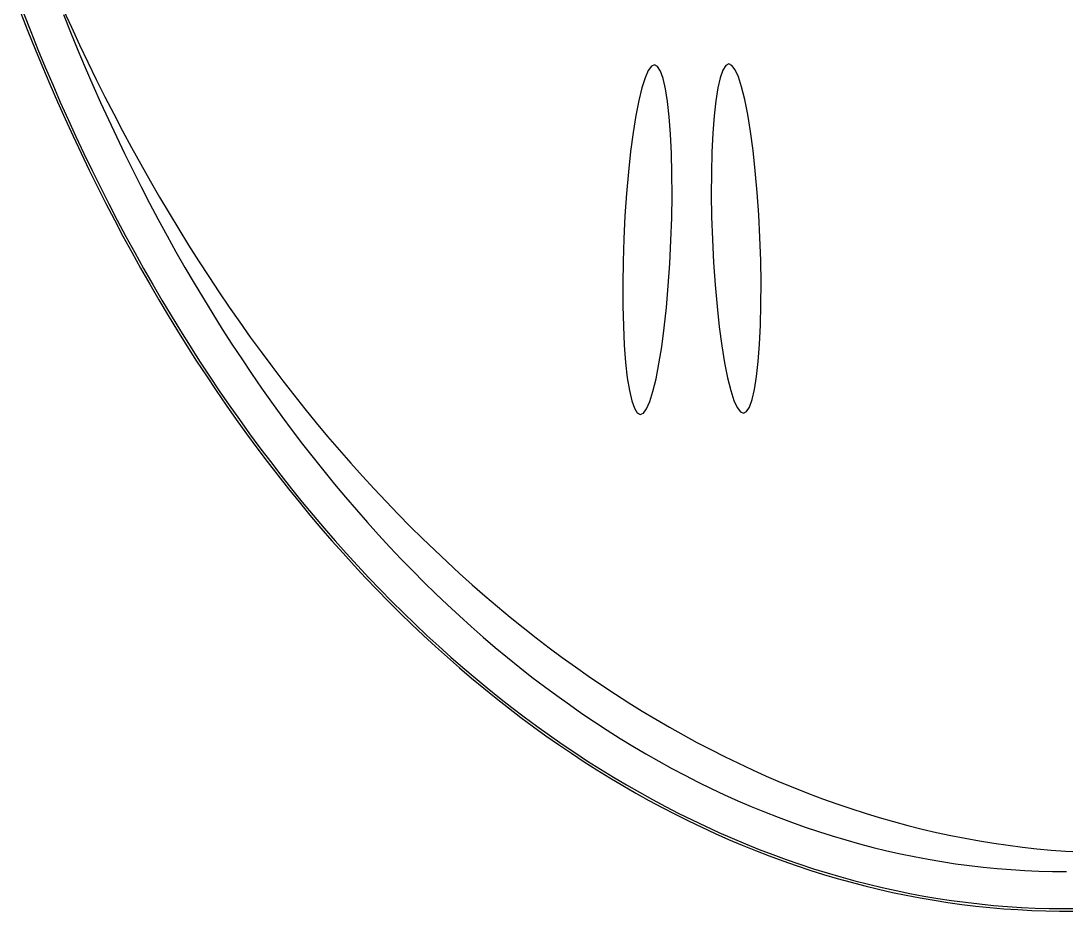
# Model space of a CAD drawing. Extents: x -1 to 217, y -22 to 302.
# Drawn here: x 13.2 to 107.8, y -22.3 to 58.3 of the extents above; entities that cross this region are included whole.
import ezdxf

# ---------------------------------------------------------------- set-up
doc = ezdxf.new("R2010")
doc.units = 0

msp = doc.modelspace()

# ---------------------------------------------------------------- linework, layer by layer
at = {"layer": 'ELLIPSES'}
for p, q in [((13.199, 58.945), (13.837, 57.323)), ((13.452, 58.91), (14.09, 57.288)), ((17.039, 59.29), (17.766, 57.686)), ((17.044, 58.844), (17.691, 57.229)), ((13.837, 57.323), (14.486, 55.711)), ((14.09, 57.288), (14.741, 55.677)), ((17.691, 57.229), (18.351, 55.625)), ((17.766, 57.686), (18.507, 56.093)), ((18.507, 56.093), (19.261, 54.512)), ((14.486, 55.711), (15.149, 54.111)), ((14.741, 55.677), (15.405, 54.077)), ((18.351, 55.625), (19.024, 54.034)), ((15.149, 54.111), (15.823, 52.523)), ((15.405, 54.077), (16.08, 52.489)), ((19.024, 54.034), (19.71, 52.454)), ((19.261, 54.512), (20.028, 52.943)), ((70.286, 54.16), (69.996, 53.767)), ((70.571, 54.284), (70.286, 54.16)), ((70.844, 54.137), (70.571, 54.284)), ((71.101, 53.722), (70.844, 54.137)), ((77.009, 54.211), (76.75, 53.796)), ((77.284, 54.359), (77.009, 54.211)), ((77.571, 54.235), (77.284, 54.359)), ((77.864, 53.844), (77.571, 54.235)), ((69.704, 53.113), (69.416, 52.208)), ((69.996, 53.767), (69.704, 53.113)), ((71.338, 53.045), (71.101, 53.722)), ((71.551, 52.12), (71.338, 53.045)), ((76.512, 53.12), (76.299, 52.195)), ((76.75, 53.796), (76.512, 53.12)), ((78.158, 53.19), (77.864, 53.844)), ((78.449, 52.287), (78.158, 53.19)), ((15.823, 52.523), (16.511, 50.946)), ((16.08, 52.489), (16.769, 50.913)), ((19.71, 52.454), (20.408, 50.887)), ((20.028, 52.943), (20.808, 51.386)), ((69.416, 52.208), (69.136, 51.067)), ((71.736, 50.96), (71.551, 52.12)), ((76.299, 52.195), (76.114, 51.037)), ((78.732, 51.148), (78.449, 52.287)), ((20.808, 51.386), (21.6, 49.842)), ((79.001, 49.794), (78.732, 51.148)), ((16.511, 50.946), (17.21, 49.381)), ((16.769, 50.913), (17.469, 49.349)), ((20.408, 50.887), (21.118, 49.332)), ((69.136, 51.067), (68.87, 49.711)), ((71.89, 49.587), (71.736, 50.96)), ((76.114, 51.037), (75.96, 49.665)), ((17.21, 49.381), (17.922, 47.829)), ((17.469, 49.349), (18.182, 47.796)), ((21.118, 49.332), (21.841, 47.79)), ((21.6, 49.842), (22.406, 48.31)), ((68.87, 49.711), (68.622, 48.162)), ((72.01, 48.023), (71.89, 49.587)), ((75.96, 49.665), (75.84, 48.102)), ((79.253, 48.247), (79.001, 49.794)), ((22.406, 48.31), (23.223, 46.791)), ((17.922, 47.829), (18.645, 46.288)), ((18.182, 47.796), (18.907, 46.257)), ((21.841, 47.79), (22.576, 46.261)), ((68.622, 48.162), (68.396, 46.448)), ((72.094, 46.296), (72.01, 48.023)), ((75.84, 48.102), (75.757, 46.377)), ((79.482, 46.535), (79.253, 48.247)), ((23.223, 46.791), (24.054, 45.285)), ((68.396, 46.448), (68.196, 44.597)), ((75.757, 46.377), (75.711, 44.517)), ((79.685, 44.686), (79.482, 46.535)), ((18.645, 46.288), (19.381, 44.76)), ((18.907, 46.257), (19.644, 44.729)), ((22.576, 46.261), (23.323, 44.746)), ((72.142, 44.434), (72.094, 46.296)), ((19.381, 44.76), (20.129, 43.245)), ((19.644, 44.729), (20.392, 43.215)), ((23.323, 44.746), (24.082, 43.243)), ((24.054, 45.285), (24.896, 43.792)), ((68.196, 44.597), (68.025, 42.64)), ((75.711, 44.517), (75.704, 42.555)), ((79.859, 42.732), (79.685, 44.686)), ((24.896, 43.792), (25.751, 42.313)), ((72.151, 42.471), (72.142, 44.434)), ((20.129, 43.245), (20.888, 41.743)), ((20.392, 43.215), (21.153, 41.713)), ((24.082, 43.243), (24.853, 41.755)), ((68.025, 42.64), (67.887, 40.613)), ((80, 40.706), (79.859, 42.732)), ((20.888, 41.743), (21.659, 40.254)), ((21.153, 41.713), (21.925, 40.225)), ((24.853, 41.755), (25.635, 40.28)), ((25.751, 42.313), (26.618, 40.847)), ((72.122, 40.438), (72.151, 42.471)), ((75.704, 42.555), (75.735, 40.525)), ((26.618, 40.847), (27.496, 39.396)), ((80.106, 38.644), (80, 40.706)), ((21.659, 40.254), (22.442, 38.778)), ((21.925, 40.225), (22.709, 38.751)), ((25.635, 40.28), (26.43, 38.82)), ((67.887, 40.613), (67.784, 38.548)), ((72.055, 38.372), (72.122, 40.438)), ((75.735, 40.525), (75.804, 38.461)), ((26.43, 38.82), (27.235, 37.373)), ((27.496, 39.396), (28.387, 37.958)), ((22.442, 38.778), (23.236, 37.316)), ((22.709, 38.751), (23.504, 37.289)), ((28.387, 37.958), (29.289, 36.535)), ((67.784, 38.548), (67.717, 36.482)), ((71.952, 36.308), (72.055, 38.372)), ((75.804, 38.461), (75.91, 36.399)), ((80.175, 36.58), (80.106, 38.644)), ((23.236, 37.316), (24.041, 35.868)), ((23.504, 37.289), (24.311, 35.842)), ((27.235, 37.373), (28.053, 35.941)), ((29.289, 36.535), (30.202, 35.127)), ((67.717, 36.482), (67.688, 34.449)), ((71.814, 34.28), (71.952, 36.308)), ((75.91, 36.399), (76.051, 34.374)), ((80.206, 34.55), (80.175, 36.58)), ((24.041, 35.868), (24.858, 34.434)), ((24.311, 35.842), (25.129, 34.409)), ((28.053, 35.941), (28.881, 34.524)), ((30.202, 35.127), (31.127, 33.734)), ((24.858, 34.434), (25.686, 33.013)), ((25.129, 34.409), (25.958, 32.989)), ((28.881, 34.524), (29.721, 33.122)), ((67.688, 34.449), (67.698, 32.486)), ((71.643, 32.323), (71.814, 34.28)), ((76.051, 34.374), (76.225, 32.42)), ((80.199, 32.588), (80.206, 34.55)), ((29.721, 33.122), (30.572, 31.735)), ((31.127, 33.734), (32.064, 32.355)), ((25.686, 33.013), (26.525, 31.607)), ((25.958, 32.989), (26.798, 31.585)), ((32.064, 32.355), (33.011, 30.992)), ((67.698, 32.486), (67.745, 30.624)), ((71.444, 30.472), (71.643, 32.323)), ((76.225, 32.42), (76.428, 30.571)), ((80.153, 30.729), (80.199, 32.588)), ((26.525, 31.607), (27.375, 30.216)), ((26.798, 31.585), (27.649, 30.194)), ((30.572, 31.735), (31.433, 30.363)), ((31.433, 30.363), (32.306, 29.006)), ((33.011, 30.992), (33.969, 29.644)), ((67.745, 30.624), (67.829, 28.897)), ((71.218, 28.758), (71.444, 30.472)), ((76.428, 30.571), (76.657, 28.858)), ((80.07, 29.003), (80.153, 30.729)), ((27.375, 30.216), (28.236, 28.839)), ((27.649, 30.194), (28.511, 28.819)), ((33.969, 29.644), (34.938, 28.312)), ((28.236, 28.839), (29.107, 27.478)), ((28.511, 28.819), (29.384, 27.458)), ((32.306, 29.006), (33.189, 27.665)), ((67.829, 28.897), (67.949, 27.333)), ((70.969, 27.209), (71.218, 28.758)), ((76.657, 28.858), (76.909, 27.312)), ((79.95, 27.441), (80.07, 29.003)), ((29.107, 27.478), (29.989, 26.131)), ((29.384, 27.458), (30.267, 26.113)), ((33.189, 27.665), (34.083, 26.341)), ((34.938, 28.312), (35.918, 26.996)), ((35.918, 26.996), (36.908, 25.696)), ((67.949, 27.333), (68.103, 25.96)), ((70.703, 25.853), (70.969, 27.209)), ((76.909, 27.312), (77.178, 25.957)), ((79.797, 26.068), (79.95, 27.441)), ((29.989, 26.131), (30.882, 24.799)), ((30.267, 26.113), (31.161, 24.783)), ((34.083, 26.341), (34.987, 25.032)), ((36.908, 25.696), (37.908, 24.412)), ((68.103, 25.96), (68.288, 24.8)), ((70.424, 24.713), (70.703, 25.853)), ((77.178, 25.957), (77.461, 24.819)), ((79.611, 24.91), (79.797, 26.068)), ((30.882, 24.799), (31.785, 23.483)), ((31.161, 24.783), (32.065, 23.468)), ((34.987, 25.032), (35.902, 23.739)), ((68.288, 24.8), (68.501, 23.875)), ((70.135, 23.807), (70.424, 24.713)), ((77.461, 24.819), (77.752, 23.915)), ((79.398, 23.985), (79.611, 24.91)), ((35.902, 23.739), (36.826, 22.463)), ((37.908, 24.412), (38.919, 23.144)), ((68.501, 23.875), (68.738, 23.198)), ((69.844, 23.153), (70.135, 23.807)), ((77.752, 23.915), (78.047, 23.262)), ((79.16, 23.309), (79.398, 23.985)), ((31.785, 23.483), (32.698, 22.183)), ((32.065, 23.468), (32.979, 22.17)), ((38.919, 23.144), (39.939, 21.894)), ((68.738, 23.198), (68.996, 22.783)), ((68.996, 22.783), (69.269, 22.637)), ((69.269, 22.637), (69.553, 22.76)), ((69.553, 22.76), (69.844, 23.153)), ((78.047, 23.262), (78.34, 22.87)), ((78.34, 22.87), (78.626, 22.747)), ((78.626, 22.747), (78.901, 22.894)), ((78.901, 22.894), (79.16, 23.309)), ((32.698, 22.183), (33.621, 20.898)), ((32.979, 22.17), (33.904, 20.886)), ((36.826, 22.463), (37.761, 21.203)), ((39.939, 21.894), (40.97, 20.66)), ((33.621, 20.898), (34.554, 19.63)), ((33.904, 20.886), (34.838, 19.619)), ((37.761, 21.203), (38.706, 19.96)), ((38.706, 19.96), (39.661, 18.734)), ((40.97, 20.66), (42.01, 19.443)), ((34.554, 19.63), (35.497, 18.377)), ((34.838, 19.619), (35.782, 18.369)), ((42.01, 19.443), (43.06, 18.243)), ((35.497, 18.377), (36.45, 17.141)), ((35.782, 18.369), (36.736, 17.134)), ((39.661, 18.734), (40.625, 17.526)), ((43.06, 18.243), (44.119, 17.061)), ((36.45, 17.141), (37.412, 15.921)), ((36.736, 17.134), (37.7, 15.916)), ((40.625, 17.526), (41.599, 16.334)), ((44.119, 17.061), (45.188, 15.896)), ((41.599, 16.334), (42.582, 15.16)), ((37.412, 15.921), (38.384, 14.718)), ((37.7, 15.916), (38.673, 14.715)), ((42.582, 15.16), (43.574, 14.004)), ((45.188, 15.896), (46.265, 14.75)), ((38.384, 14.718), (39.365, 13.531)), ((38.673, 14.715), (39.655, 13.53)), ((46.265, 14.75), (47.352, 13.621)), ((39.365, 13.531), (40.356, 12.362)), ((39.655, 13.53), (40.647, 12.363)), ((43.574, 14.004), (44.576, 12.865)), ((47.352, 13.621), (48.447, 12.51)), ((40.356, 12.362), (41.355, 11.21)), ((40.647, 12.363), (41.647, 11.213)), ((44.576, 12.865), (45.586, 11.744)), ((48.447, 12.51), (49.55, 11.417)), ((45.586, 11.744), (46.606, 10.642)), ((49.55, 11.417), (50.663, 10.343)), ((41.355, 11.21), (42.363, 10.075)), ((41.647, 11.213), (42.657, 10.08)), ((46.606, 10.642), (47.633, 9.557)), ((42.363, 10.075), (43.381, 8.957)), ((42.657, 10.08), (43.675, 8.964)), ((47.633, 9.557), (48.67, 8.492)), ((50.663, 10.343), (51.783, 9.288)), ((43.381, 8.957), (44.407, 7.857)), ((43.675, 8.964), (44.702, 7.866)), ((51.783, 9.288), (52.912, 8.251)), ((44.407, 7.857), (45.441, 6.774)), ((44.702, 7.866), (45.738, 6.786)), ((48.67, 8.492), (49.715, 7.444)), ((52.912, 8.251), (54.048, 7.233)), ((45.441, 6.774), (46.484, 5.71)), ((45.738, 6.786), (46.782, 5.724)), ((49.715, 7.444), (50.768, 6.416)), ((54.048, 7.233), (55.192, 6.234)), ((46.484, 5.71), (47.535, 4.663)), ((46.782, 5.724), (47.834, 4.68)), ((50.768, 6.416), (51.829, 5.406)), ((55.192, 6.234), (56.344, 5.255)), ((51.829, 5.406), (52.898, 4.415)), ((56.344, 5.255), (57.503, 4.295)), ((47.535, 4.663), (48.594, 3.635)), ((47.834, 4.68), (48.894, 3.654)), ((52.898, 4.415), (53.975, 3.444)), ((57.503, 4.295), (58.669, 3.354)), ((48.594, 3.635), (49.661, 2.625)), ((48.894, 3.654), (49.962, 2.647)), ((53.975, 3.444), (55.06, 2.492)), ((58.669, 3.354), (59.842, 2.433)), ((49.661, 2.625), (50.736, 1.633)), ((49.962, 2.647), (51.038, 1.658)), ((55.06, 2.492), (56.152, 1.559)), ((59.842, 2.433), (61.022, 1.532)), ((50.736, 1.633), (51.819, 0.66)), ((51.038, 1.658), (52.122, 0.687)), ((56.152, 1.559), (57.251, 0.645)), ((61.022, 1.532), (62.209, 0.651)), ((51.819, 0.66), (52.909, -0.294)), ((52.122, 0.687), (53.213, -0.264)), ((57.251, 0.645), (58.358, -0.248)), ((62.209, 0.651), (63.402, -0.21)), ((52.909, -0.294), (54.006, -1.23)), ((53.213, -0.264), (54.312, -1.197)), ((58.358, -0.248), (59.472, -1.122)), ((63.402, -0.21), (64.602, -1.051)), ((54.006, -1.23), (55.111, -2.147)), ((54.312, -1.197), (55.418, -2.111)), ((59.472, -1.122), (60.592, -1.976)), ((64.602, -1.051), (65.808, -1.871)), ((65.808, -1.871), (67.019, -2.671)), ((55.111, -2.147), (56.223, -3.044)), ((55.418, -2.111), (56.531, -3.006)), ((60.592, -1.976), (61.719, -2.81)), ((61.719, -2.81), (62.853, -3.623)), ((67.019, -2.671), (68.237, -3.451)), ((56.223, -3.044), (57.342, -3.923)), ((56.531, -3.006), (57.65, -3.881)), ((62.853, -3.623), (63.993, -4.417)), ((68.237, -3.451), (69.46, -4.209)), ((57.342, -3.923), (58.467, -4.782)), ((57.65, -3.881), (58.777, -4.737)), ((63.993, -4.417), (65.139, -5.189)), ((69.46, -4.209), (70.688, -4.947)), ((58.467, -4.782), (59.6, -5.622)), ((58.777, -4.737), (59.91, -5.574)), ((59.6, -5.622), (60.739, -6.442)), ((59.91, -5.574), (61.05, -6.391)), ((65.139, -5.189), (66.291, -5.942)), ((70.688, -4.947), (71.921, -5.664)), ((71.921, -5.664), (73.16, -6.36)), ((60.739, -6.442), (61.884, -7.243)), ((61.05, -6.391), (62.196, -7.188)), ((66.291, -5.942), (67.45, -6.674)), ((73.16, -6.36), (74.403, -7.035)), ((61.884, -7.243), (63.035, -8.024)), ((62.196, -7.188), (63.348, -7.966)), ((67.45, -6.674), (68.614, -7.385)), ((68.614, -7.385), (69.783, -8.075)), ((74.403, -7.035), (75.651, -7.688)), ((63.035, -8.024), (64.192, -8.785)), ((63.348, -7.966), (64.506, -8.724)), ((69.783, -8.075), (70.958, -8.744)), ((75.651, -7.688), (76.904, -8.32)), ((76.904, -8.32), (78.16, -8.931)), ((64.192, -8.785), (65.355, -9.526)), ((64.506, -8.724), (65.67, -9.461)), ((65.67, -9.461), (66.84, -10.179)), ((70.958, -8.744), (72.138, -9.393)), ((72.138, -9.393), (73.323, -10.02)), ((78.16, -8.931), (79.421, -9.52)), ((65.355, -9.526), (66.524, -10.247)), ((66.524, -10.247), (67.699, -10.948)), ((66.84, -10.179), (68.015, -10.876)), ((73.323, -10.02), (74.513, -10.626)), ((79.421, -9.52), (80.686, -10.088)), ((80.686, -10.088), (81.954, -10.633)), ((67.699, -10.948), (68.879, -11.629)), ((68.015, -10.876), (69.196, -11.553)), ((74.513, -10.626), (75.708, -11.211)), ((75.708, -11.211), (76.908, -11.774)), ((81.954, -10.633), (83.225, -11.157)), ((83.225, -11.157), (84.5, -11.659)), ((68.879, -11.629), (70.064, -12.289)), ((69.196, -11.553), (70.382, -12.21)), ((70.064, -12.289), (71.254, -12.929)), ((70.382, -12.21), (71.573, -12.846)), ((76.908, -11.774), (78.111, -12.316)), ((84.5, -11.659), (85.778, -12.139)), ((85.778, -12.139), (87.059, -12.597)), ((71.254, -12.929), (72.449, -13.548)), ((71.573, -12.846), (72.769, -13.461)), ((78.111, -12.316), (79.319, -12.836)), ((79.319, -12.836), (80.531, -13.335)), ((87.059, -12.597), (88.343, -13.033)), ((88.343, -13.033), (89.629, -13.447)), ((72.449, -13.548), (73.649, -14.147)), ((72.769, -13.461), (73.969, -14.056)), ((73.649, -14.147), (74.853, -14.725)), ((73.969, -14.056), (75.174, -14.631)), ((80.531, -13.335), (81.747, -13.812)), ((81.747, -13.812), (82.967, -14.268)), ((89.629, -13.447), (90.918, -13.839)), ((90.918, -13.839), (92.208, -14.208)), ((74.853, -14.725), (76.062, -15.283)), ((75.174, -14.631), (76.384, -15.184)), ((82.967, -14.268), (84.19, -14.702)), ((84.19, -14.702), (85.416, -15.113)), ((85.416, -15.113), (86.646, -15.503)), ((92.208, -14.208), (93.501, -14.555)), ((93.501, -14.555), (94.795, -14.879)), ((94.795, -14.879), (96.091, -15.182)), ((76.062, -15.283), (77.275, -15.82)), ((76.384, -15.184), (77.598, -15.716)), ((77.275, -15.82), (78.493, -16.335)), ((77.598, -15.716), (78.816, -16.228)), ((86.646, -15.503), (87.879, -15.871)), ((87.879, -15.871), (89.114, -16.217)), ((96.091, -15.182), (97.388, -15.461)), ((97.388, -15.461), (98.686, -15.718)), ((98.686, -15.718), (99.985, -15.953)), ((99.985, -15.953), (101.285, -16.164)), ((78.493, -16.335), (79.714, -16.83)), ((78.816, -16.228), (80.037, -16.719)), ((79.714, -16.83), (80.939, -17.304)), ((80.037, -16.719), (81.263, -17.188)), ((89.114, -16.217), (90.352, -16.541)), ((90.352, -16.541), (91.593, -16.842)), ((91.593, -16.842), (92.836, -17.122)), ((101.285, -16.164), (102.585, -16.354)), ((102.585, -16.354), (103.886, -16.52)), ((103.886, -16.52), (105.186, -16.664)), ((105.186, -16.664), (106.487, -16.785)), ((106.487, -16.785), (107.788, -16.883)), ((107.788, -16.883), (109.088, -16.959)), ((80.939, -17.304), (82.168, -17.756)), ((81.263, -17.188), (82.492, -17.636)), ((82.168, -17.756), (83.4, -18.188)), ((82.492, -17.636), (83.725, -18.063)), ((92.836, -17.122), (94.081, -17.379)), ((94.081, -17.379), (95.328, -17.614)), ((95.328, -17.614), (96.577, -17.827)), ((96.577, -17.827), (97.827, -18.018)), ((83.4, -18.188), (84.635, -18.598)), ((83.725, -18.063), (84.961, -18.469)), ((84.635, -18.598), (85.874, -18.987)), ((84.961, -18.469), (86.199, -18.854)), ((86.199, -18.854), (87.441, -19.217)), ((97.827, -18.018), (99.079, -18.186)), ((99.079, -18.186), (100.332, -18.332)), ((100.332, -18.332), (101.587, -18.455)), ((101.587, -18.455), (102.842, -18.556)), ((102.842, -18.556), (104.097, -18.635)), ((104.097, -18.635), (105.354, -18.691)), ((105.354, -18.691), (106.61, -18.725)), ((106.61, -18.725), (107.867, -18.737)), ((85.874, -18.987), (87.115, -19.355)), ((87.115, -19.355), (88.359, -19.701)), ((87.441, -19.217), (88.686, -19.558)), ((88.359, -19.701), (89.606, -20.026)), ((88.686, -19.558), (89.933, -19.878)), ((89.606, -20.026), (90.856, -20.33)), ((89.933, -19.878), (91.183, -20.177)), ((90.856, -20.33), (92.107, -20.612)), ((91.183, -20.177), (92.435, -20.454)), ((92.107, -20.612), (93.361, -20.872)), ((92.435, -20.454), (93.689, -20.71)), ((93.689, -20.71), (94.944, -20.944)), ((93.361, -20.872), (94.617, -21.111)), ((94.617, -21.111), (95.874, -21.328)), ((94.944, -20.944), (96.202, -21.156)), ((95.874, -21.328), (97.133, -21.524)), ((96.202, -21.156), (97.461, -21.346)), ((97.133, -21.524), (98.394, -21.698)), ((97.461, -21.346), (98.722, -21.515)), ((98.394, -21.698), (99.656, -21.85)), ((98.722, -21.515), (99.984, -21.662)), ((99.984, -21.662), (101.247, -21.788)), ((99.656, -21.85), (100.919, -21.981)), ((100.919, -21.981), (102.183, -22.089)), ((101.247, -21.788), (102.51, -21.891)), ((102.183, -22.089), (103.447, -22.177)), ((102.51, -21.891), (103.775, -21.973)), ((103.447, -22.177), (104.713, -22.242)), ((103.775, -21.973), (105.04, -22.033)), ((104.713, -22.242), (105.978, -22.286)), ((105.04, -22.033), (106.306, -22.071)), ((105.978, -22.286), (107.244, -22.307)), ((106.306, -22.071), (107.571, -22.088)), ((107.244, -22.307), (108.51, -22.308)), ((107.571, -22.088), (108.837, -22.082))]:
    msp.add_line(p, q, dxfattribs=at)

doc.saveas('drawing.dxf')
